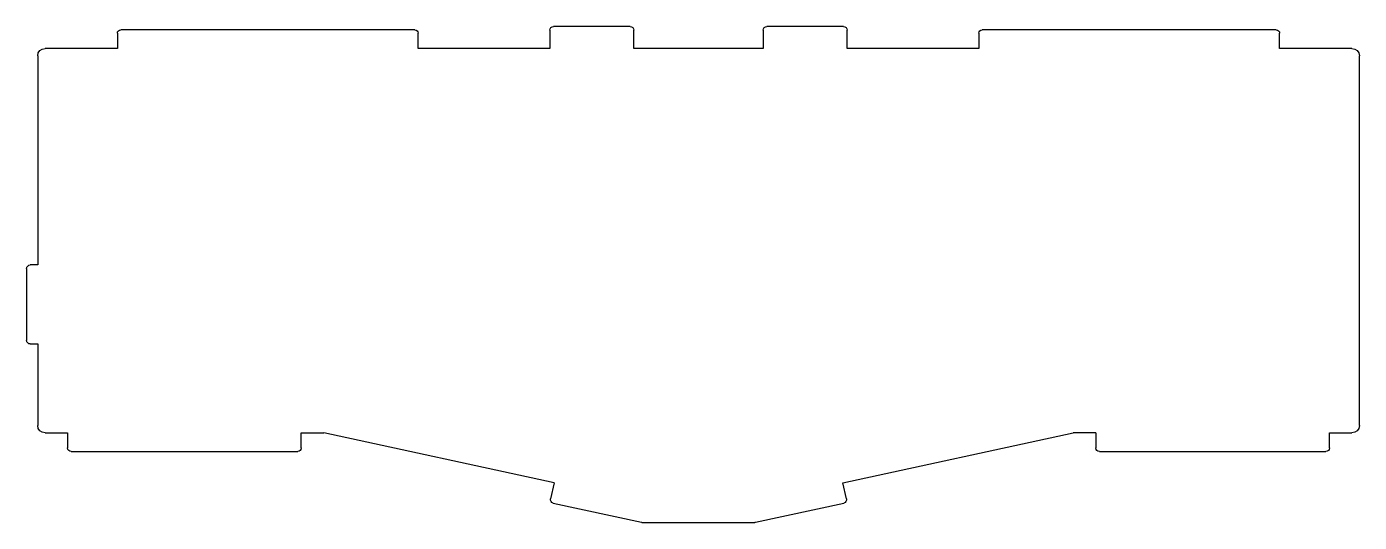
# Model space of a CAD drawing. Header units: millimetres. Extents: x -165 to 178, y -39 to 88.
import ezdxf

# ---------------------------------------------------------------- set-up
doc = ezdxf.new("R2010")
doc.units = ezdxf.units.MM
doc.layers.get('0').update_dxf_attribs({"linetype": 'CONTINUOUS'})

msp = doc.modelspace()

# ---------------------------------------------------------------- linework, layer by layer
for p, q in [((-141.96, 86.69), (-141.96, 82.79)), ((-65.34, 87.59), (-141.06, 87.59)), ((-64.44, 82.79), (-64.44, 86.69)), ((-30.51, 87.51), (-30.51, 82.79)), ((-9.81, 88.41), (-29.61, 88.41)), ((-8.91, 82.79), (-8.91, 87.51)), ((24.47, 87.51), (24.47, 82.79)), ((45.17, 88.41), (25.37, 88.41)), ((46.07, 82.79), (46.07, 87.51)), ((80, 86.69), (80, 82.79)), ((156.62, 87.59), (80.9, 87.59)), ((157.52, 82.79), (157.52, 86.69)), ((-141.96, 82.79), (-160.59, 82.79)), ((-30.51, 82.79), (-64.44, 82.79)), ((24.47, 82.79), (-8.91, 82.79)), ((80, 82.79), (46.07, 82.79)), ((176.16, 82.79), (157.52, 82.79)), ((-162.49, 80.89), (-162.49, 26.99)), ((178.06, -14.37), (178.06, 80.89)), ((-165.34, 26.09), (-165.34, 7.54)), ((-162.49, 26.99), (-164.44, 26.99)), ((-164.44, 6.64), (-162.49, 6.64)), ((-162.49, 6.64), (-162.49, -14.37)), ((-160.59, -16.27), (-154.77, -16.27)), ((-154.77, -16.27), (-154.77, -20.17)), ((-94.6, -20.17), (-94.6, -16.27)), ((-94.6, -16.27), (-88.72, -16.27)), ((-29.44, -29.16), (-88.72, -16.27)), ((45.01, -29.16), (104.28, -16.27)), ((110.16, -16.27), (104.28, -16.27)), ((110.16, -16.27), (110.16, -20.17)), ((170.33, -16.27), (176.16, -16.27)), ((170.33, -20.17), (170.33, -16.27)), ((-153.87, -21.07), (-95.5, -21.07)), ((111.06, -21.07), (169.43, -21.07)), ((-29.44, -29.16), (-30.34, -33.3)), ((45.9, -33.3), (45.01, -29.16)), ((-29.65, -34.37), (-6.91, -39.31)), ((22.48, -39.31), (45.22, -34.37)), ((-6.72, -39.33), (22.28, -39.33))]:
    msp.add_line(p, q)
for centre, major_axis, ratio, start_param, end_param in [((-6.72, -38.88), (0.642, 0.002), 0.710717, 4.406189, 4.708261), ((22.28, -38.84), (0.668, -0.002), 0.739096, 4.716385, 5.006781)]:
    msp.add_ellipse(centre, major_axis=major_axis, ratio=ratio, start_param=start_param, end_param=end_param)
for points in [[(-141.96, 86.69), (-141.96, 87.19), (-141.55, 87.59), (-141.06, 87.59)], [(-65.34, 87.59), (-64.84, 87.59), (-64.44, 87.19), (-64.44, 86.69)], [(-30.51, 87.51), (-30.51, 88.01), (-30.1, 88.41), (-29.61, 88.41)], [(-9.81, 88.41), (-9.31, 88.41), (-8.91, 88.01), (-8.91, 87.51)], [(24.47, 87.51), (24.47, 88.01), (24.88, 88.41), (25.37, 88.41)], [(45.17, 88.41), (45.67, 88.41), (46.07, 88.01), (46.07, 87.51)], [(80, 86.69), (80, 87.19), (80.41, 87.59), (80.9, 87.59)], [(156.62, 87.59), (157.12, 87.59), (157.52, 87.19), (157.52, 86.69)], [(-162.49, 80.89), (-162.49, 81.93), (-161.64, 82.79), (-160.59, 82.79)], [(176.16, 82.79), (177.2, 82.79), (178.06, 81.93), (178.06, 80.89)], [(-165.34, 26.09), (-165.34, 26.58), (-164.93, 26.99), (-164.44, 26.99)], [(-164.44, 6.64), (-164.93, 6.64), (-165.34, 7.04), (-165.34, 7.54)], [(-160.59, -16.27), (-161.64, -16.27), (-162.49, -15.42), (-162.49, -14.37)], [(178.06, -14.37), (178.06, -15.42), (177.2, -16.27), (176.16, -16.27)], [(-153.87, -21.07), (-154.36, -21.07), (-154.77, -20.67), (-154.77, -20.17)], [(-94.6, -20.17), (-94.6, -20.67), (-95, -21.07), (-95.5, -21.07)], [(111.06, -21.07), (110.57, -21.07), (110.16, -20.67), (110.16, -20.17)], [(170.33, -20.17), (170.33, -20.67), (169.93, -21.07), (169.43, -21.07)], [(-29.65, -34.37), (-30.14, -34.26), (-30.45, -33.78), (-30.34, -33.3)], [(45.9, -33.3), (46.01, -33.78), (45.7, -34.26), (45.22, -34.37)]]:
    msp.add_open_spline(points, degree=3)

doc.saveas('drawing.dxf')
